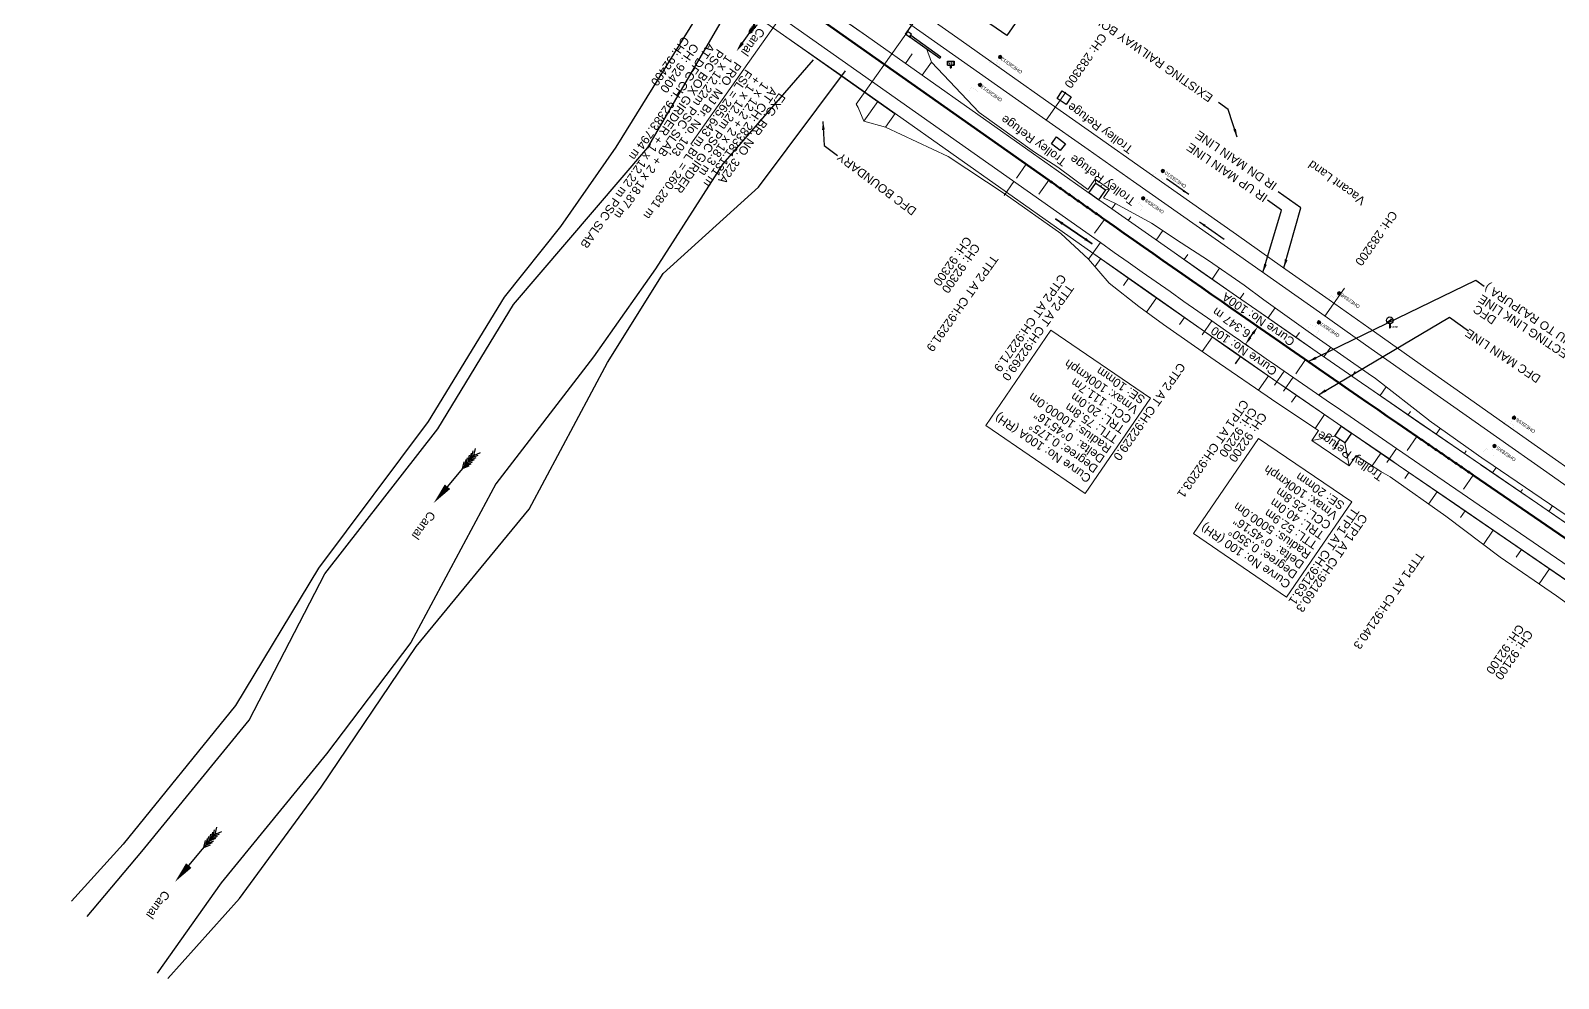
# Model space of a CAD drawing. Header units: metres. Extents: x 644418 to 1306172, y 3366650 to 6747308.
# Drawn here: x 657975.8 to 658424, y 3369658.3 to 3369936.5 of the extents above; entities that cross this region are included whole.
import ezdxf
from ezdxf.enums import TextEntityAlignment as Align

# ---------------------------------------------------------------- set-up
doc = ezdxf.new("R2010")
doc.units = ezdxf.units.M
doc.header["$MEASUREMENT"] = 0
doc.linetypes.add('CENTER', pattern=[2, 1.25, -0.25, 0.25, -0.25])
doc.layers.get('Defpoints').update_dxf_attribs({"lineweight": 0})
for name, color, linetype, lineweight in [('BRIDGE DETAILS PLAN', 7, 'Continuous', 0), ('Cardinal_Leader', 10, 'Continuous', 0), ('Existing Chainage', 7, 'Continuous', 0), ('Existing IR Track', 143, 'Continuous', 0), ('Existing Railway Boundary', 7, 'CENTER', 0), ('flow direction', 7, 'Continuous', 0), ('OHE MAST', 8, 'Continuous', 0), ('OHE MAST TEXT', 8, 'Continuous', 0), ('Prop TPTC Connecting line', 10, 'Continuous', 0), ('Prop- DN Curve_cont', 3, 'Continuous', 0), ('PROP-DFC Connecting line', 1, 'Continuous', 0), ('Proposed Chainage', 10, 'Continuous', 0), ('Proposed Chainages Connecting line', 10, 'Continuous', 0), ('Proposed Curve_Details', 10, 'Continuous', 0), ('Proposed Curve_Details Connecting line', 10, 'Continuous', 0), ('PROPOSED DFC TRACK', 1, 'Continuous', 0), ('PROPOSED DFCC TOE LINE', 239, 'Continuous', 0), ('PROPOSED DFCC TOE LINE - Connecting line', 239, 'Continuous', 0), ('PROPOSED DFCC TOE SLOPES', 239, 'Continuous', 0), ('PROPOSED DFCC TOE SLOPES - Connecting line', 239, 'Continuous', 0), ('PROPOSED DFCC TRACK', 1, 'Continuous', 0), ('Proposed TPTC Chainages', 1, 'Continuous', 0)]:
    doc.layers.add(name, color=color, linetype=linetype, lineweight=lineweight)
for name, color, linetype in [('BRIDGE_PARAPET', 7, 'Continuous'), ('C-ROAD-CNTR-N', 92, 'Continuous'), ('CANAL_BOTTOM', 5, 'Continuous'), ('CANAL_TOP', 5, 'Continuous'), ('DFCC Boundary', 6, 'CENTER'), ('Dimension', 10, 'Continuous'), ('NAME_BOARD', 251, 'Continuous'), ('PIER_OR_ABUTMENT', 7, 'Continuous'), ('PROPOSED DFCC FORMATION LINE', 187, 'Continuous'), ('PROPOSED FORMATION LINE - Connecting line', 187, 'Continuous'), ('RETAINING_WALL', 142, 'Continuous'), ('River Text', 5, 'Continuous'), ('Side Details', 251, 'Continuous'), ('STYLEREMARK', 251, 'Continuous'), ('T_P', 8, 'Continuous'), ('TOPO_TEXT', 251, 'Continuous'), ('Trolley Refuse', 10, 'Continuous'), ('TROLLEY_STAND', 7, 'Continuous')]:
    doc.layers.add(name, color=color, linetype=linetype)
doc.styles.add('CUT-FILL', font='cut-fill.shx', dxfattribs={"height": 2})
doc.styles.add('NB', font='swissbo.ttf', dxfattribs={"height": 1.5})
doc.styles.get("Standard").update_dxf_attribs({"font": 'arial.ttf'})
doc.styles.add('Style-Arial', font='arial.ttf')
doc.dimstyles.new('DIM', dxfattribs={"dimtxt": 2.5, "dimasz": 2.5, "dimexe": 0.18, "dimexo": 0.0625, "dimgap": 0.09, "dimtad": 0, "dimtih": 1, "dimtoh": 1, "dimdec": 3, "dimzin": 0, "dimdsep": 46, "dimtxsty": 'Standard', "dimcen": 0.09, "dimadec": 0, "dimazin": 0, "dimtfac": 1, "dimtdec": 3, "dimtofl": 0, "dimtmove": 0, "dimatfit": 3, "dimfxl": 1, "dimtolj": 1, "dimtzin": 0, "dimarcsym": 0})
doc.dimstyles.new('ISO-25', dxfattribs={"dimtxt": 2.5, "dimasz": 2.5, "dimexe": 1.25, "dimexo": 0.625, "dimtad": 1, "dimtxsty": 'Standard', "dimcen": 2.5, "dimadec": 0, "dimazin": 0, "dimtfac": 1, "dimtmove": 0, "dimatfit": 3, "dimfxl": 1, "dimarcsym": 0})

# ---------------------------------------------------------------- blocks, each defined once
blk = doc.blocks.new('NB')
for p, q in [((-0.98, 0.82), (-0.98, 1.98)), ((-0.98, 1.98), (0.98, 1.98)), ((-0.98, 0.82), (0.98, 0.82)), ((-0.13, 0.82), (-0.13, 0)), ((-0.13, 0), (0.13, 0)), ((0.13, 0.82), (0.13, 0)), ((0.98, 1.98), (0.98, 0.82))]:
    blk.add_line(p, q)
at = {"style": 'NB', "width": 1.025371}
blk.add_text('NB', height=0.988, dxfattribs=at).set_placement((0, 1.4), align=Align.MIDDLE)
blk = doc.blocks.new('T-P')
at = {"color": 8}
for points in [[(-0.8, 1.71), (0.92, 2.73)], [(-0.78, 1.68), (0.94, 2.7)], [(0, 1.2), (0, 0)], [(0, 0), (0.15, 0)], [(0.15, 1.2), (0.15, 0)]]:
    blk.add_lwpolyline(points, dxfattribs=at)
blk.add_circle((0.08, 2.19), 1, dxfattribs=at)
at = {"color": 8, "style": 'CUT-FILL'}
for s, p in [('T', (-0.01, 2.5, 203.18)), ('P', (-0.01, 1.51, 203.18))]:
    blk.add_text(s, height=0.4, dxfattribs=at).set_placement(p)
blk = doc.blocks.new('River A')
at = {"layer": 'River Text'}
for p, q in [((0.3, 12.9), (-3.3, 20.5, -1499.5)), ((0.4, 16.4), (-3.2, 24, -1499.5)), ((0.5, 20.3), (-3.1, 27.8, -1499.5)), ((0.5, 22.3), (0, 0)), ((0.3, 12.9), (4.3, 20.3, -1499.5)), ((0.4, 16.4), (4.4, 23.8, -1499.5)), ((0.5, 20.3), (4.5, 27.7, -1499.5)), ((0, 0), (-3.6, 7.5, -1499.5)), ((0.1, 6), (-3.5, 13.6, -1499.5)), ((0.1, 3.3), (-3.5, 10.8, -1499.5)), ((0.2, 9.9), (-3.4, 17.4, -1499.5)), ((0, 0), (4, 7.4, -1499.5)), ((0.1, 6), (4.1, 13.4, -1499.5)), ((0.1, 3.3), (4.1, 10.7, -1499.5)), ((0.2, 9.9), (4.2, 17.2, -1499.5))]:
    blk.add_line(p, q, dxfattribs=at)
blk.add_lwpolyline([(-0.7, -27.7), (0.5, 22.3)], dxfattribs=at)
blk.add_solid([(3.5, -27.8), (-1.3, -52.7), (-4.8, -27.6)], dxfattribs=at)
blk = doc.blocks.new('OHE MAST')
h = blk.add_hatch(color=256)
edge = h.paths.add_edge_path()
edge.add_arc((0, 0), 0.514, 0, 360)
at = {"const_width": 0.01, "flags": 128}
for points in [[(1.5, 3.5), (1.5, 2), (-1.5, 2), (-1.5, 3.5)], [(0, 2), (0, 0)]]:
    blk.add_lwpolyline(points, dxfattribs=at)
blk.add_circle((0, 0), 0.514)
blk = doc.blocks.new('*D1933')
at = {"layer": 'Defpoints', "color": 0, "transparency": 16777216}
for p in [(658335.8, 3369849.6), (658336.56, 3369849.08), (658332.94, 3369843.86)]:
    blk.add_point(p, dxfattribs=at)
at = {"layer": 'Dimension', "color": 0, "lineweight": -2, "transparency": 16777216}
for p, q in [((658333.6, 3369846.45), (658334.37, 3369847.55)), ((658336.51, 3369849.11), (658335.65, 3369849.71)), ((658332.88, 3369843.9), (658332.03, 3369844.5))]:
    blk.add_line(p, q, dxfattribs=at)
at = {"layer": 'Dimension', "color": 0, "transparency": 16777216}
for points in [[(658333.26, 3369846.68), (658333.94, 3369846.21), (658332.17, 3369844.39)], [(658334.03, 3369847.79), (658334.71, 3369847.31), (658335.8, 3369849.6)]]:
    blk.add_solid(points, dxfattribs=at)
at = {"layer": 'Dimension', "color": 0, "lineweight": 0, "transparency": 16777216, "insert": (658328.09, 3369850.74), "char_height": 2.5, "attachment_point": 5, "rotation": 145}
blk.add_mtext('\\A1;6.347 m', dxfattribs=at)

msp = doc.modelspace()

# ---------------------------------------------------------------- linework, layer by layer
at = {"layer": 'BRIDGE DETAILS PLAN', "color": 7, "linetype": 'Continuous', "lineweight": 0, "flags": 128}
msp.add_lwpolyline([(658207.3883, 3369956.9317), (658169.5139, 3369903.1043)], dxfattribs=at)
at = {"layer": 'BRIDGE_PARAPET', "linetype": 'Continuous'}
msp.add_polyline3d([(658233.666, 3369934.654, 270.92), (658234.223, 3369935.438, 270.899), (658233.042, 3369936.229, 270.937), (658232.509, 3369935.44, 270.926)], close=True, dxfattribs=at)
at = {"layer": 'C-ROAD-CNTR-N', "color": 4, "linetype": 'Continuous', "lineweight": 50, "flags": 128}
for points in [[(658274.4557, 3369892.586), (658082.6553, 3370027.7924)], [(658290.8062, 3369881.0682), (658290.2786, 3369881.4394), (658289.7509, 3369881.8106), (658289.2233, 3369882.1819), (658288.6957, 3369882.5532), (658288.1681, 3369882.9245), (658287.6405, 3369883.2959), (658287.113, 3369883.6673), (658286.5855, 3369884.0387), (658286.0579, 3369884.4102), (658285.5305, 3369884.7816), (658285.003, 3369885.1531), (658284.4755, 3369885.5246), (658283.9481, 3369885.8961), (658283.4206, 3369886.2677), (658282.8932, 3369886.6393), (658282.3658, 3369887.0109), (658281.8384, 3369887.3825), (658281.3111, 3369887.7541), (658280.7837, 3369888.1257), (658280.2563, 3369888.4974), (658279.729, 3369888.869), (658279.2016, 3369889.2407), (658278.6743, 3369889.6124), (658278.1469, 3369889.9841), (658277.6196, 3369890.3558), (658277.0923, 3369890.7275), (658276.565, 3369891.0992), (658276.0377, 3369891.4709), (658275.5103, 3369891.8426), (658274.983, 3369892.2143), (658274.4557, 3369892.586)], [(658398.9816, 3369806.0251), (658398.4494, 3369806.3898), (658397.9172, 3369806.7546), (658397.3851, 3369807.1193), (658396.8529, 3369807.4841), (658396.3208, 3369807.8489), (658395.7886, 3369808.2136), (658395.2565, 3369808.5784), (658394.7244, 3369808.9432), (658394.1922, 3369809.3079), (658393.6601, 3369809.6727), (658393.128, 3369810.0375), (658392.5959, 3369810.4024), (658392.0638, 3369810.7672), (658391.5317, 3369811.132), (658390.9996, 3369811.4969), (658390.4675, 3369811.8618), (658389.9355, 3369812.2267), (658389.4034, 3369812.5916), (658388.8714, 3369812.9565), (658388.3394, 3369813.3215), (658387.8074, 3369813.6865), (658387.2754, 3369814.0515), (658386.7434, 3369814.4165), (658386.2115, 3369814.7815), (658385.6795, 3369815.1466), (658385.1476, 3369815.5117), (658384.6157, 3369815.8769), (658384.0839, 3369816.242), (658383.552, 3369816.6072), (658383.0202, 3369816.9724), (658382.4884, 3369817.3377)], [(658517.4554, 3369724.8226), (658398.9816, 3369806.0251)]]:
    msp.add_lwpolyline(points, dxfattribs=at)
msp.add_lwpolyline([(658382.4884, 3369817.3377, -0.00279144), (658290.8062, 3369881.0682)], format="xyb", dxfattribs=at)
at = {"layer": 'CANAL_BOTTOM', "linetype": 'Continuous'}
for points in [[(657992.396, 3369676.466, 260.093), (658008.404, 3369695.582, 260.358), (658039.965, 3369734.132, 259.733), (658062.12, 3369777.021, 258.957), (658095.277, 3369819.587, 260.05), (658117.466, 3369856.094, 259.625), (658156.883, 3369902.169, 260.458), (658182.509, 3369946.131, 260.311)], [(658205.325, 3369927.851, 261.127), (658178.923, 3369897.399, 259.77), (658159.078, 3369866.583, 259.822), (658140.955, 3369840.701, 259.184), (658112.28, 3369803.435, 259.633), (658087.386, 3369756.878, 260.057), (658062.605, 3369724.285, 259.263), (658031.766, 3369686.407, 259.765), (658012.926, 3369659.889, 259.601)]]:
    msp.add_polyline3d(points, dxfattribs=at)
at = {"layer": 'CANAL_TOP', "linetype": 'Continuous'}
for points in [[(658178.326, 3369952.042, 263.691), (658147.454, 3369902.208, 261.639), (658131.213, 3369878.964, 262.018), (658114.696, 3369858.206, 261.323), (658092.432, 3369821.805, 261.556), (658060.304, 3369778.718, 260.658), (658035.912, 3369738.387, 260.99), (658003.017, 3369697.718, 262.59), (657987.789, 3369680.983, 261.931)], [(658016.078, 3369658.328, 260.979), (658037.11, 3369681.795, 260.851), (658061.096, 3369714.44, 261.656), (658088.872, 3369755.723, 261.603), (658122.07, 3369796.028, 261.079), (658145.057, 3369839.071, 260.328), (658161.367, 3369865.222, 261.142), (658189.346, 3369890.524, 263.041), (658214.82, 3369924.626, 263.165)]]:
    msp.add_polyline3d(points, dxfattribs=at)
at = {"layer": 'Cardinal_Leader', "lineweight": 0, "flags": 128}
for points in [[(658289.6175, 3369874.2512), (658286.7367, 3369870.1645)], [(658322.3415, 3369851.2482), (658319.4771, 3369847.15)], [(658343.549, 3369836.5064), (658340.7057, 3369832.3935)], [(658376.5127, 3369813.8482), (658373.6859, 3369809.724)]]:
    msp.add_lwpolyline(points, dxfattribs=at)
at = {"layer": 'Existing Chainage', "color": 0, "linetype": 'Continuous', "lineweight": 13, "flags": 128}
for points in [[(658279.4691, 3369918.3976), (658273.7193, 3369910.2159)], [(658361.2598, 3369860.8534), (658355.5057, 3369852.6747)]]:
    msp.add_lwpolyline(points, dxfattribs=at)
at = {"layer": 'Existing IR Track', "flags": 128}
for points in [[(658234.0527, 3369943.914), (658248.741, 3369933.5456), (658262.1438, 3369924.0944), (658275.231, 3369914.8656), (658288.688, 3369905.3805), (658302.2819, 3369895.7988), (658315.7813, 3369886.3017), (658329.5662, 3369876.6037), (658343.0619, 3369867.0849), (658356.7103, 3369857.4584), (658370.0531, 3369848.051), (658383.4555, 3369838.6015), (658395.9753, 3369829.7649), (658408.2256, 3369821.1186), (658423.1557, 3369810.5924), (658437.5991, 3369800.4093)], [(658231.3359, 3369940.0551), (658246.2688, 3369929.5215), (658259.4428, 3369920.2561), (658272.6029, 3369911.0005), (658286.0114, 3369901.5776), (658299.3476, 3369892.2056), (658313.1194, 3369882.5217), (658326.8955, 3369872.8347), (658340.4065, 3369863.3134), (658353.8944, 3369853.8083), (658367.4115, 3369844.2984), (658380.9138, 3369834.7989), (658393.3488, 3369826.0334), (658405.8004, 3369817.2563), (658420.5356, 3369806.8722), (658435.2684, 3369796.49)]]:
    msp.add_lwpolyline(points, dxfattribs=at)
at = {"layer": 'PIER_OR_ABUTMENT', "linetype": 'Continuous'}
msp.add_polyline3d([(658238.782, 3369944.501, 269.294), (658232.383, 3369935.387, 268.695)], dxfattribs=at)
at = {"layer": 'Prop TPTC Connecting line', "lineweight": 0, "flags": 128}
for points in [[(658274.4557, 3369892.586), (658271.5749, 3369888.4994)], [(658290.8062, 3369881.0682), (658287.9295, 3369876.9786)], [(658382.4883, 3369817.3377), (658379.6574, 3369813.2163)], [(658398.9815, 3369806.0252), (658396.1547, 3369801.9009)]]:
    msp.add_lwpolyline(points, dxfattribs=at)
at = {"layer": 'PROP-DFC Connecting line', "color": 12, "linetype": 'Continuous', "lineweight": 0, "flags": 128}
msp.add_lwpolyline([(658517.4558, 3369724.8223), (658398.9815, 3369806.0252), (658396.9193, 3369807.4386), (658394.8573, 3369808.852), (658392.7953, 3369810.2656), (658390.7335, 3369811.6794), (658388.6718, 3369813.0934), (658386.6104, 3369814.5078), (658384.5492, 3369815.9225), (658382.4883, 3369817.3377, -0.00279143), (658290.8062, 3369881.0682), (658288.7616, 3369882.5068), (658286.7173, 3369883.9459), (658284.6733, 3369885.3853), (658282.6295, 3369886.8251), (658280.5859, 3369888.2651), (658278.5425, 3369889.7053), (658276.4991, 3369891.1456), (658274.4557, 3369892.586), (658082.6551, 3370027.7926)], format="xyb", dxfattribs=at)
at = {"layer": 'Proposed Chainage', "lineweight": 0, "flags": 128}
for points in [[(658261.3711, 3369888.0456), (658264.2519, 3369892.1322)], [(658343.2896, 3369830.6084), (658346.1304, 3369834.723)]]:
    msp.add_lwpolyline(points, dxfattribs=at)
at = {"layer": 'Proposed Chainages Connecting line', "lineweight": 0, "flags": 128}
for points in [[(658264.9714, 3369893.1544), (658267.8523, 3369897.241)], [(658346.9319, 3369835.7905), (658349.7791, 3369839.9007)]]:
    msp.add_lwpolyline(points, dxfattribs=at)
at = {"layer": 'Proposed Curve_Details'}
msp.add_lwpolyline([(658363.3362, 3369798.141), (658344.2352, 3369770.2153), (658316.9483, 3369788.8794), (658336.0494, 3369816.8051)], close=True, dxfattribs=at)
at = {"layer": 'Proposed Curve_Details Connecting line'}
msp.add_lwpolyline([(658304.2929, 3369828.5548), (658285.1918, 3369800.6291), (658255.9822, 3369820.6083), (658275.0833, 3369848.534)], close=True, dxfattribs=at)
at = {"layer": 'PROPOSED DFCC FORMATION LINE', "lineweight": 0, "flags": 128}
for points in [[(658229.3691, 3369912.073), (658213.0225, 3369923.5963), (658196.6758, 3369935.1196), (658180.3291, 3369946.6429), (658163.9825, 3369958.1662), (658147.6358, 3369969.6895), (658131.2891, 3369981.2128), (658114.9425, 3369992.7361), (658098.5958, 3370004.2594), (658082.2491, 3370015.7827), (658065.9025, 3370027.306), (658049.5558, 3370038.8293), (658033.2091, 3370050.3526), (658016.8625, 3370061.8759), (658000.5158, 3370073.3992), (657987.609, 3370082.4976), (657984.1691, 3370084.9225), (657971.2623, 3370094.0209)], [(658426.4715, 3369775.06), (658409.9745, 3369786.367), (658393.4775, 3369797.6741), (658376.9806, 3369808.9812), (658374.3926, 3369810.7551), (658360.4837, 3369820.2931), (658357.8963, 3369822.0698), (658343.9998, 3369831.6371), (658341.4165, 3369833.4217), (658327.5516, 3369843.0411), (658320.1932, 3369848.1746), (658311.1494, 3369854.5094), (658303.8105, 3369859.6662), (658294.7856, 3369866.0207), (658287.4569, 3369871.1862), (658278.4379, 3369877.5439), (658262.0913, 3369889.0672), (658245.7446, 3369900.5905), (658229.3979, 3369912.1138), (658213.0513, 3369923.6371), (658196.7046, 3369935.1604), (658180.3579, 3369946.6837)], [(658434.313, 3369786.3551), (658417.816, 3369797.6622), (658401.319, 3369808.9693), (658401.1016, 3369809.1183), (658384.8287, 3369820.2796), (658384.6115, 3369820.4288), (658368.3603, 3369831.615), (658366.2251, 3369833.0882), (658351.9146, 3369842.9833), (658347.8671, 3369845.7886), (658335.4916, 3369854.3844), (658329.5374, 3369858.53), (658319.0915, 3369865.8184), (658311.2363, 3369871.3122), (658302.7143, 3369877.2852), (658292.9638, 3369884.1353), (658286.3593, 3369888.7846), (658276.6163, 3369895.651), (658270.0129, 3369900.306), (658253.6662, 3369911.8293), (658237.3195, 3369923.3526), (658220.9729, 3369934.8759), (658204.6262, 3369946.3992)], [(658434.3412, 3369786.3963), (658417.8443, 3369797.7034), (658401.3473, 3369809.0105), (658401.1298, 3369809.1596), (658384.857, 3369820.3208), (658384.6398, 3369820.47), (658368.3887, 3369831.6561), (658366.2535, 3369833.1293), (658351.943, 3369843.0244), (658347.8956, 3369845.8297), (658335.5202, 3369854.4255), (658329.566, 3369858.571), (658319.1201, 3369865.8594), (658311.265, 3369871.3532), (658302.743, 3369877.3261), (658292.9925, 3369884.1762)], [(658426.4432, 3369775.0187), (658409.9462, 3369786.3258), (658393.4493, 3369797.6329), (658376.9523, 3369808.94), (658374.3643, 3369810.7138), (658360.4554, 3369820.2519), (658357.868, 3369822.0286), (658343.9714, 3369831.5959), (658341.3881, 3369833.3806), (658327.523, 3369843.0001), (658320.1645, 3369848.1336), (658311.1206, 3369854.4684), (658303.7817, 3369859.6253), (658294.7568, 3369865.9798), (658287.4281, 3369871.1453)]]:
    msp.add_lwpolyline(points, dxfattribs=at)
at = {"layer": 'PROPOSED DFCC TOE LINE', "lineweight": 0, "flags": 128}
for points in [[(658353.5824, 3369819.0669), (658341.1249, 3369827.473), (658338.5145, 3369829.2238), (658324.5639, 3369838.7502), (658317.2062, 3369843.9012), (658308.1639, 3369850.2553), (658300.871, 3369855.4874), (658292.2014, 3369862.3533), (658286.1567, 3369869.3417), (658277.9906, 3369876.9094), (658261.6931, 3369888.5024), (658244.9694, 3369899.4908), (658226.5985, 3369908.1427), (658220.2697, 3369909.8864), (658218.5643, 3369913.8874)], [(658364.6702, 3369811.7747), (658362.5625, 3369808.7012), (658351.6201, 3369816.2054), (658353.5824, 3369819.0669)], [(658358.4104, 3369817.4711), (658351.6201, 3369816.2054)], [(658361.2969, 3369815.4916), (658362.5625, 3369808.7012)]]:
    msp.add_lwpolyline(points, dxfattribs=at)
at = {"layer": 'PROPOSED DFCC TOE LINE', "lineweight": 0}
msp.add_lwpolyline([(658510.7737, 3369711.5166), (658505.4362, 3369713.3888), (658489.0517, 3369724.86), (658472.6725, 3369736.3389), (658455.8061, 3369747.1069), (658439.6249, 3369758.8747), (658423.4292, 3369770.6213), (658406.9399, 3369781.9396), (658390.9197, 3369793.9423), (658374.5912, 3369805.4952), (658371.8918, 3369807.1063), (658364.6702, 3369811.7747)], dxfattribs=at)
at = {"layer": 'PROPOSED DFCC TOE LINE - Connecting line', "lineweight": 0, "flags": 128}
msp.add_lwpolyline([(658238.5693, 3369931.1831), (658240.0563, 3369927.235), (658254.1135, 3369912.4638), (658270.3418, 3369900.7726), (658277.1058, 3369896.3455), (658285.9055, 3369889.8309), (658288.0618, 3369892.8941), (658292.2982, 3369889.9119), (658290.5317, 3369887.4025), (658294.066, 3369885.7023), (658304.5999, 3369879.9726), (658313.2741, 3369874.223), (658321.3076, 3369868.9903), (658331.7677, 3369861.7308), (658337.5979, 3369857.412), (658349.8594, 3369848.6615), (658353.9023, 3369845.8526), (658368.1393, 3369835.8618), (658370.2763, 3369834.3926), (658385.8368, 3369822.2127), (658386.0516, 3369822.06), (658402.153, 3369810.6524), (658402.3686, 3369810.5005), (658418.8919, 3369799.2319), (658435.4237, 3369787.9757)], dxfattribs=at)
at = {"layer": 'PROPOSED DFCC TOE SLOPES', "linetype": 'Continuous', "lineweight": 0, "flags": 128}
for points in [[(658224.3489, 3369915.6731), (658220.2697, 3369909.8864)], [(658229.3979, 3369912.1138), (658226.5985, 3369908.1427)], [(658287.4569, 3369871.1862), (658286.1567, 3369869.3417)], [(658289.7357, 3369869.58), (658288.0361, 3369867.1689)], [(658289.7364, 3369869.5795), (658288.0372, 3369867.1676)], [(658297.8929, 3369863.7997), (658296.3984, 3369861.6703)], [(658306.091, 3369858.0637), (658303.135, 3369853.8631)], [(658306.0949, 3369858.061), (658303.1442, 3369853.8566)], [(658314.2802, 3369852.3163), (658312.7858, 3369850.187)], [(658314.2846, 3369852.3132), (658312.7933, 3369850.1817)], [(658322.4782, 3369846.5804), (658319.4867, 3369842.3047)], [(658322.4855, 3369846.5754), (658319.504, 3369842.2926)], [(658330.6926, 3369840.8619), (658329.207, 3369838.728)], [(658330.6975, 3369840.8585), (658329.2154, 3369838.7223)], [(658338.9137, 3369835.1582), (658335.9917, 3369830.9466)], [(658338.9199, 3369835.1539), (658336.0064, 3369830.9365)], [(658347.1475, 3369829.47), (658345.7195, 3369827.403)], [(658347.1524, 3369829.4666), (658345.7278, 3369827.3974)], [(658355.3891, 3369823.7959), (658352.593, 3369819.7345)], [(658355.3925, 3369823.7936), (658352.6008, 3369819.7292)], [(658359.852, 3369816.4824), (658358.4992, 3369814.5129)], [(658359.8544, 3369816.4808), (658358.5031, 3369814.5103)], [(658371.8848, 3369812.4748), (658369.3363, 3369808.7583)], [(658371.8853, 3369812.4744), (658369.3374, 3369808.7576)], [(658380.1334, 3369806.8203), (658378.9225, 3369805.0539)], [(658380.1336, 3369806.8201), (658378.9228, 3369805.0536)], [(658388.3821, 3369801.1666), (658385.8763, 3369797.5107)], [(658396.6306, 3369795.513), (658395.3061, 3369793.5807)], [(658404.8791, 3369789.8595), (658401.9917, 3369785.6469)], [(658413.1275, 3369784.2059), (658411.6095, 3369781.9912)], [(658421.376, 3369778.5524), (658418.3361, 3369774.1172)]]:
    msp.add_lwpolyline(points, dxfattribs=at)
at = {"layer": 'PROPOSED DFCC TOE SLOPES - Connecting line', "linetype": 'Continuous', "lineweight": 0, "flags": 128}
for points in [[(658232.4281, 3369926.8007), (658234.4258, 3369929.6346)], [(658237.3195, 3369923.3526), (658240.0563, 3369927.235)], [(658288.2653, 3369891.7231), (658288.0618, 3369892.8941)], [(658289.6962, 3369890.7158), (658289.9352, 3369891.0507)], [(658291.1272, 3369889.7084), (658292.2982, 3369889.9119)], [(658292.9641, 3369884.1351), (658294.066, 3369885.7023)], [(658297.8191, 3369880.7242), (658298.5654, 3369881.7866)], [(658306.0013, 3369874.9813), (658307.9458, 3369877.7548)], [(658314.1891, 3369869.2471), (658315.2415, 3369870.7515)], [(658322.3834, 3369863.5215), (658324.6041, 3369866.7025)], [(658330.582, 3369857.8027), (658331.6862, 3369859.388)], [(658338.7882, 3369852.0946), (658340.8641, 3369855.0811)], [(658346.9983, 3369846.392), (658347.9984, 3369847.834)], [(658355.2158, 3369840.7006), (658357.1863, 3369843.548)], [(658363.4381, 3369835.0152), (658364.4024, 3369836.4114)], [(658371.6664, 3369829.3393), (658373.4414, 3369831.9152)], [(658379.901, 3369823.6712), (658380.6136, 3369824.7072)], [(658388.1396, 3369818.0087), (658389.3276, 3369819.739)], [(658396.3845, 3369812.3537), (658396.935, 3369813.1564)], [(658404.6314, 3369806.6989), (658405.6864, 3369808.2378)], [(658412.8796, 3369801.0456), (658413.4136, 3369801.8247)], [(658421.1281, 3369795.392), (658422.211, 3369796.972)]]:
    msp.add_lwpolyline(points, dxfattribs=at)
at = {"layer": 'PROPOSED DFCC TRACK', "color": 12, "flags": 128}
msp.add_lwpolyline([(658513.8884, 3369719.6902), (658376.5127, 3369813.8482), (658372.3885, 3369816.6751), (658368.2647, 3369819.5025), (658364.1415, 3369822.3309), (658360.0195, 3369825.1608), (658355.8989, 3369827.9928), (658351.78, 3369830.8274), (658347.6633, 3369833.6651), (658343.549, 3369836.5064, -0.00129139), (658322.3415, 3369851.2482), (658318.2447, 3369854.1146), (658314.1504, 3369856.9846), (658310.0583, 3369859.8577), (658305.968, 3369862.7333), (658301.8791, 3369865.611), (658297.7913, 3369868.4902), (658293.7043, 3369871.3704), (658289.6175, 3369874.2512), (657836.5764, 3370193.6147)], format="xyb", dxfattribs=at)
at = {"layer": 'PROPOSED DFCC TRACK', "linetype": 'Continuous', "elevation": 270.926, "flags": 128}
msp.add_lwpolyline([(658232.509, 3369935.44), (658218.0011, 3369914.8679), (658218.5643, 3369913.8874)], dxfattribs=at)
at = {"layer": 'PROPOSED FORMATION LINE - Connecting line', "lineweight": 0, "flags": 128}
msp.add_lwpolyline([(658237.3483, 3369923.3935), (658221.0017, 3369934.9168), (658204.655, 3369946.4401)], dxfattribs=at)
at = {"layer": 'RETAINING_WALL', "linetype": 'Continuous'}
msp.add_polyline3d([(658242.524, 3369928.347, 270.373), (658242.787, 3369928.71, 270.376), (658233.998, 3369935.013, 270.506), (658233.735, 3369934.65, 270.506)], close=True, dxfattribs=at)
at = {"layer": 'STYLEREMARK', "linetype": 'Continuous'}
msp.add_lwpolyline([(658245.9433, 3369946.2901), (658251.5348, 3369954.3384), (658267.7957, 3369943.0413), (658262.2042, 3369934.993)], close=True, dxfattribs=at)
at = {"layer": 'Trolley Refuse'}
for points in [[(658288.2653, 3369891.7231), (658291.1273, 3369889.7084), (658289.1125, 3369886.8464), (658286.2506, 3369888.8612)], [(658360.3899, 3369820.3575), (658363.2764, 3369818.3781), (658361.2969, 3369815.4916), (658358.4104, 3369817.4711)]]:
    msp.add_lwpolyline(points, close=True, dxfattribs=at)
at = {"layer": 'TROLLEY_STAND', "linetype": 'Continuous'}
for points in [[(658278.433, 3369918.777, 270.812), (658281.084, 3369916.982, 270.757), (658279.618, 3369914.763, 270.749), (658276.9666, 3369916.5583, 270.749)], [(658277.843, 3369901.234, 270.74), (658275.238, 3369903.217, 270.69), (658276.743, 3369905.244, 270.641), (658279.3483, 3369903.2608, 270.641)]]:
    msp.add_polyline3d(points, close=True, dxfattribs=at)

# ---------------------------------------------------------------- block references
at = {"layer": 'NAME_BOARD', "linetype": 'Continuous'}
msp.add_blockref('NB', (658245.72, 3369925.544, 270.053), dxfattribs=at)
at = {"layer": 'OHE MAST', "color": 2, "rotation": 143.3908318566117}
for p in [(658260.222, 3369928.692), (658254.33, 3369920.501), (658307.934, 3369895.262), (658302.185, 3369887.258), (658359.68, 3369859.368), (658353.731, 3369850.851), (658410.968, 3369822.857), (658405.246, 3369814.572)]:
    msp.add_blockref('OHE MAST', p, dxfattribs=at)
at = {"layer": 'River Text'}
for p, xscale, yscale, zscale, rotation in [((658186.6434, 3369935.6436, 16.4453), 0.125, 0.125, 0.125, 325.9247197997055), ((658102.5511, 3369807.9219, 16.4453), 0.25, 0.25, 0.25, 321.3441102436444), ((658026.6721, 3369696.7625, 16.4453), 0.25, 0.25, 0.25, 321.3441102436444)]:
    msp.add_blockref('River A', p, dxfattribs=dict(at, xscale=xscale, yscale=yscale, zscale=zscale, rotation=rotation))
at = {"layer": 'T_P', "linetype": 'Continuous'}
msp.add_blockref('T-P', (658374.444, 3369849.24, 270.069), dxfattribs=at)

# ---------------------------------------------------------------- texts
at = {"layer": 'BRIDGE DETAILS PLAN', "color": 10}
for s, p in [('AT DFC CH: 92383.794 m', (658174.655, 3369933.1187)), ('PSC BOX GIRDER + 1 x 12.22 m PSC SLAB', (658177.271, 3369931.3032)), ('1 x 12.22m PSC SLAB + 2 x 18.87 m', (658179.887, 3369929.4878)), ('PRO. MJ Br. No. 103,', (658182.4588, 3369927.5839))]:
    msp.add_text(s, height=2.5, rotation=235, dxfattribs=at).set_placement(p)
at = {"layer": 'BRIDGE DETAILS PLAN'}
for s, p in [('FSL = 265.643 m,BL = 260.281 m', (658185.6226, 3369925.2887)), ('+ 1 x 12.2m PSC GIRDER ', (658188.0625, 3369923.4613)), ('1 x 12.2 + 2 x 18.3 m ', (658190.5023, 3369921.634)), ('AT CH: 283381.131 m', (658192.9976, 3369920.0835)), ('EXG. BR. NO. 322A', (658195.4097, 3369918.3669))]:
    msp.add_text(s, height=2.5, rotation=235, dxfattribs=at).set_placement(p)
at = {"layer": 'DFCC Boundary', "linetype": 'Continuous', "ltscale": 5}
msp.add_text('DFC BOUNDARY', height=2.5, rotation=143.059917, dxfattribs=at).set_placement((658235.9394, 3369884.0286))
at = {"layer": 'Existing Chainage', "color": 0, "linetype": 'Continuous', "lineweight": 0, "char_height": 2.5, "attachment_point": 6, "line_spacing_factor": 0.6, "style": 'Style-Arial'}
for s, insert, rotation in [('CH: 283300', (658279.9516, 3369919.9862), 234.902385), ('CH: 283200', (658365.2302, 3369867.8817), 234.871864)]:
    msp.add_mtext(s, dxfattribs=dict(at, insert=insert, rotation=rotation))
at = {"layer": 'Existing IR Track', "color": 7, "lineweight": 0}
for s, p in [('IR DN MAIN LINE', (658317.8782, 3369906.231)), ('IR UP MAIN LINE', (658315.3287, 3369902.6347))]:
    msp.add_text(s, height=2.5, rotation=145.668459, dxfattribs=at).set_placement(p, align=Align.MIDDLE_RIGHT)
at = {"layer": 'Existing Railway Boundary', "linetype": 'Continuous', "ltscale": 5}
msp.add_text('EXISTING RAILWAY BOUNDARY', height=2.5, rotation=145, dxfattribs=at).set_placement((658322.876, 3369917.3237))
at = {"layer": 'OHE MAST TEXT'}
for s, p in [('OHE283/12', (658263.5598, 3369926.2121)), ('OHE283/11', (658257.6678, 3369918.0211)), ('OHE283/10', (658311.6455, 3369892.7086)), ('OHE283/9', (658305.4714, 3369884.9295)), ('OHE283/8', (658362.8983, 3369857.1631)), ('OHE283/7', (658356.9493, 3369848.6461)), ('OHE283/6', (658414.3481, 3369820.5331)), ('OHE283/5', (658408.6261, 3369812.2481))]:
    msp.add_text(s, height=1, rotation=145, dxfattribs=at).set_placement(p, align=Align.MIDDLE_CENTER)
at = {"layer": 'Prop TPTC Connecting line', "lineweight": 0, "char_height": 2.5, "attachment_point": 4, "line_spacing_factor": 0.6, "style": 'Style-Arial'}
for s, insert, rotation in [('TTP2 AT CH:92291.9', (658258.8113, 3369870.1534), 234.818733), ('CTP2 AT CH:92271.9', (658278.7853, 3369864.535), 234.876029), ('CTP1 AT CH:92160.3', (658367.1335, 3369794.2082), 235.515777), ('TTP1 AT CH:92140.3', (658383.7159, 3369783.0647), 235.573073)]:
    msp.add_mtext(s, dxfattribs=dict(at, insert=insert, rotation=rotation))
at = {"layer": 'Prop- DN Curve_cont', "color": 1, "style": 'Style-Arial'}
msp.add_text('Curve No: 100A', height=2.5, rotation=145.628033, dxfattribs=at).set_placement((658346.9389, 3369845.7364))
at = {"layer": 'Proposed Chainage', "lineweight": 0, "char_height": 2.5, "attachment_point": 4, "line_spacing_factor": 0.6, "style": 'Style-Arial'}
for s, insert, rotation in [('CH: 92400', (658168.2219, 3369934.2809), 234.818733), ('CH: 92300', (658251.0832, 3369875.5859), 234.818733), ('CH: 92200', (658334.7755, 3369825.4468), 235.378429), ('CH: 92100', (658413.1035, 3369761.7764), 235.378429)]:
    msp.add_mtext(s, dxfattribs=dict(at, insert=insert, rotation=rotation))
at = {"layer": 'Proposed Chainages Connecting line', "lineweight": 0, "char_height": 2.5, "attachment_point": 4, "line_spacing_factor": 0.6, "style": 'Style-Arial'}
for s, insert, rotation in [('CH: 92400', (658170.9682, 3369932.2388), 234.818733), ('CH: 92300', (658253.4733, 3369873.554), 235.288104), ('CH: 92200', (658337.6437, 3369823.9753), 235.288104), ('CH: 92100', (658415.6807, 3369760.1462), 235.573073)]:
    msp.add_mtext(s, dxfattribs=dict(at, insert=insert, rotation=rotation))
at = {"layer": 'Proposed Curve_Details', "lineweight": 0, "insert": (658361.5147, 3369797.7594), "char_height": 2.5, "attachment_point": 7, "rotation": 145.628033, "line_spacing_factor": 0.84, "style": 'Style-Arial'}
msp.add_mtext('Curve No: 100 (RH)\\PDegree: 0.350%%D\\PDelta:  0%%D45\'16"\\PRadius: 5000.0m\\PTTL: 52.9m\\PTRL: 40.0m\\PCCL: 25.8m\\PVmax: 100kmph\\PSE: 20mm', dxfattribs=at)
at = {"layer": 'Proposed Curve_Details Connecting line', "insert": (658303.0122, 3369828.7926), "char_height": 2.5, "attachment_point": 7, "rotation": 145.628033, "line_spacing_factor": 0.84, "style": 'Style-Arial'}
msp.add_mtext('Curve No: 100A (RH)\\PDegree: 0.175%%D\\PDelta:  0%%D45\'16"\\PRadius: 10000.0m\\PTTL: 75.8m\\PTRL: 20.0m\\PCCL: 111.7m\\PVmax: 100kmph\\PSE: 10mm', dxfattribs=at)
at = {"layer": 'PROPOSED DFC TRACK', "color": 10, "linetype": 'Continuous', "lineweight": -3, "ltscale": 5, "style": 'Style-Arial'}
for s, p in [('(NEW SHAMBHU TO RAJPURA )', (658403.2881, 3369862.4275)), ('DFC', (658400.0555, 3369856.1348)), ('CONNECTING LINK LINE', (658401.5719, 3369859.1455)), ('DFC MAIN LINE', (658397.693, 3369849.132))]:
    msp.add_text(s, height=2.5, rotation=146.40432, dxfattribs=at).set_placement(p, align=Align.RIGHT)
at = {"layer": 'Proposed TPTC Chainages', "lineweight": 0, "char_height": 2.5, "attachment_point": 4, "line_spacing_factor": 0.6, "style": 'Style-Arial'}
for s, insert, rotation in [('TTP2 AT CH:92269.0', (658280.975, 3369861.5745), 234.818733), ('CTP2 AT CH:92229.0', (658313.7481, 3369838.5371), 235.04792), ('CTP1 AT CH:92203.1', (658332.3117, 3369827.7064), 235.343886), ('TTP1 AT CH:92163.1', (658364.6637, 3369796.0716), 235.573073)]:
    msp.add_mtext(s, dxfattribs=dict(at, insert=insert, rotation=rotation))
at = {"layer": 'Side Details'}
for s, p in [('Trolley Refuge', (658299.481, 3369902.1502)), ('Trolley Refuge', (658279.9702, 3369898.493)), ('Vacant Land', (658367.626, 3369887.0504))]:
    msp.add_text(s, height=2.5, rotation=144.100313, dxfattribs=at).set_placement(p)
at = {"layer": 'T_P'}
msp.add_text('CSBT/P', height=0.5, dxfattribs=at).set_placement((658374.444, 3369849.24, 270.069))
at = {"layer": 'TOPO_TEXT', "color": 5}
for p in [(658189.4073, 3369937.5333), (658092.7743, 3369795.6825), (658014.8661, 3369684.3603)]:
    msp.add_text('Canal', height=2.5, rotation=234.111016, dxfattribs=at).set_placement(p)
at = {"layer": 'Trolley Refuse', "style": 'Style-Arial'}
for s, rotation, p in [('Trolley Refuge', 144.282927, (658300.2222, 3369886.9424)), ('Curve No: 100', 145.628033, (658341.7313, 3369837.0952)), ('Trolley Refuge', 145, (658372.919, 3369806.1403))]:
    msp.add_text(s, height=2.5, rotation=rotation, dxfattribs=at).set_placement(p)

# ---------------------------------------------------------------- dimensions: what is measured, and where the dimension line sits
at = {"layer": 'Dimension', "color": 10, "lineweight": 0}
dim = msp.add_linear_dim(base=(658335.7961, 3369849.6049), p1=(658332.9357, 3369843.8636), p2=(658336.5583, 3369849.075), angle=55.195903, dimstyle='DIM', override={"dimpost": ' m', "dimtmove": 2}, dxfattribs=at)
dim.commit()
dim.dimension.update_dxf_attribs({"geometry": '*D1933', "text_midpoint": (658328.0927, 3369850.7399), "dimtype": 129, "text_rotation": 145})

# ---------------------------------------------------------------- leaders
at = {"layer": 'DFCC Boundary', "linetype": 'Continuous', "lineweight": 0, "ltscale": 5}
msp.add_leader([(658208.2561, 3369909.8327), (658208.6123, 3369902.7795), (658212.5115, 3369899.8476)], dimstyle='ISO-25', override={"dimtxt": 0.5, "dimtad": 0}, dxfattribs=at)
at = {"layer": 'Existing IR Track', "color": 7, "lineweight": 0}
for points in [[(658343.4385, 3369866.8193, -1185.3248), (658348.4564, 3369884.4783, -1185.3248), (658341.7548, 3369889.1128, -1185.3248)], [(658337.3205, 3369865.4881, -1185.3248), (658342.7587, 3369883.7947, -1185.3248), (658338.6295, 3369886.7424, -1185.3248)]]:
    msp.add_leader(points, dimstyle='ISO-25', override={"dimtxt": 0.5, "dimtad": 0}, dxfattribs=at)
at = {"layer": 'Existing Railway Boundary', "linetype": 'Continuous', "ltscale": 5}
msp.add_leader([(658329.7684, 3369905.1582), (658327.1196, 3369913.3374), (658324.2962, 3369915.4038)], dimstyle='ISO-25', override={"dimtxt": 0.5, "dimtad": 0}, dxfattribs=at)
at = {"layer": 'flow direction', "lineweight": 0}
for points in [[(658315.5985, 3369888.329), (658308.982, 3369892.9779)], [(658318.6577, 3369880.3484), (658325.9492, 3369875.2252)]]:
    msp.add_leader(points, dimstyle='ISO-25', override={"dimtxt": 0.5, "dimasz": 2, "dimtad": 0}, dxfattribs=at)
at = {"layer": 'PROPOSED DFC TRACK', "linetype": 'Continuous', "lineweight": 0}
for points in [[(658276.4294, 3369881.2182), (658287.2227, 3369873.926)], [(658287.2227, 3369873.926), (658276.4294, 3369881.2182)]]:
    msp.add_leader(points, dimstyle='ISO-25', override={"dimtxt": 3, "dimasz": 2.5, "dimtad": 0, "dimdec": 3, "dimzin": 2, "dimtdec": 3}, dxfattribs=at)
at = {"layer": 'PROPOSED DFC TRACK', "color": 10, "linetype": 'Continuous', "lineweight": -3, "ltscale": 5}
for points in [[(658350.6064, 3369839.3276), (658399.7709, 3369863.2766), (658402.1596, 3369861.4685)], [(658353.5722, 3369829.594), (658391.994, 3369852.3329), (658397.5942, 3369848.3228)]]:
    msp.add_leader(points, dimstyle='ISO-25', override={"dimtxt": 3, "dimasz": 2.5, "dimgap": 0.625, "dimtad": 0, "dimdec": 3, "dimzin": 2, "dimtdec": 3}, dxfattribs=at)

doc.saveas('drawing.dxf')
